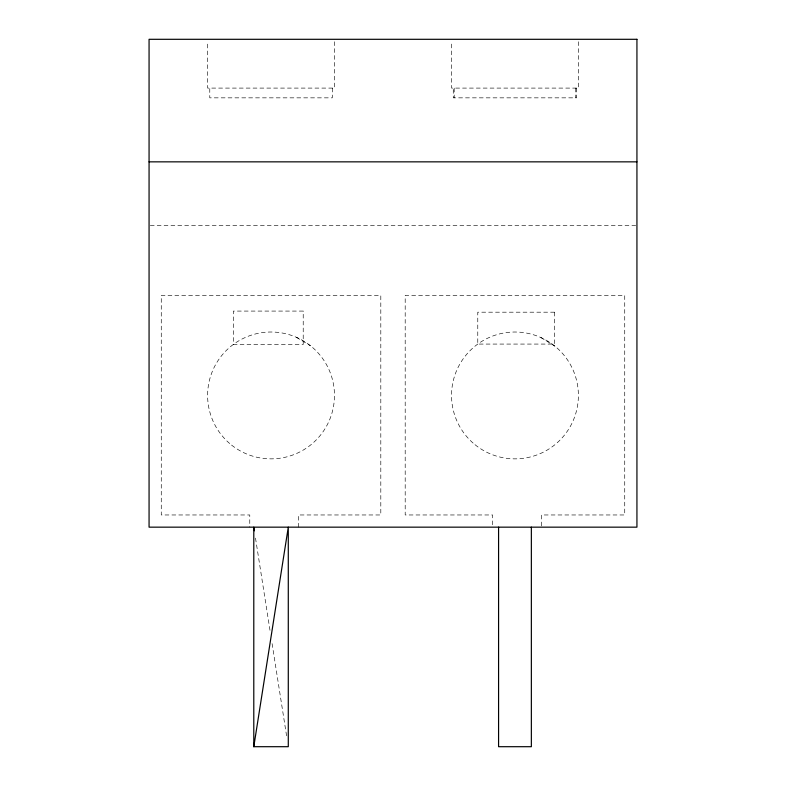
<?xml version="1.0" encoding="UTF-8"?>
<svg xmlns="http://www.w3.org/2000/svg" width="786" height="786" viewBox="0 0 786 786"><rect width="100%" height="100%" fill="white"/><g stroke="black" fill="none" stroke-linecap="round" stroke-linejoin="round"><path stroke-width="0.59" stroke-dasharray="3.93 2.95" d="M150.293 225.386L635.707 225.386M296.322 337.273L310.509 345.801M540.856 337.538L554.955 346.213M255.499 538.076L270.178 631.472M272.084 643.606L286.949 738.211M578.368 41.737L578.368 88.091L451.567 88.091L451.567 41.737M576.649 88.091L576.649 97.847L453.276 97.847L453.276 88.091M575.755 88.091L575.755 97.847M541.446 525.942L541.446 514.968L624.732 514.968L624.732 295.428L405.193 295.428L405.193 514.968L492.665 514.968L492.665 527.16M454.18 88.091L454.18 97.847M334.453 41.737L334.453 88.091L207.612 88.091L207.612 41.737M332.291 88.091L332.291 97.847L209.774 97.847L209.774 88.091M298.552 527.16L298.552 514.968L380.807 514.968L380.807 295.428L161.268 295.428L161.268 514.968L249.771 514.968L249.771 527.16M303.219 311.079L233.304 311.079L233.304 344.465L303.219 344.465L303.219 311.079M554.494 312.189L477.77 312.189L477.77 344.072L554.494 344.072L554.494 312.189M231.556 445.072A63.42 63.42 0 0 0 333.765 404.81A63.42 63.42 0 0 0 247.786 336.428A63.42 63.42 0 0 0 231.556 445.072M474.97 444.66A63.42 63.42 0 0 0 577.592 405.458A63.42 63.42 0 0 0 492.331 336.192A63.42 63.42 0 0 0 474.97 444.66"/><path stroke-width="1.18" d="M253.79 746.7L288.285 527.16L288.285 746.7L253.79 746.7L253.79 527.16L254.359 530.805M149.065 161.847L636.935 161.847M531.356 527.16L531.356 746.7L498.579 746.7L498.579 527.16M636.935 39.3L149.065 39.3L149.065 527.16L636.935 527.16L636.935 39.3"/></g></svg>
